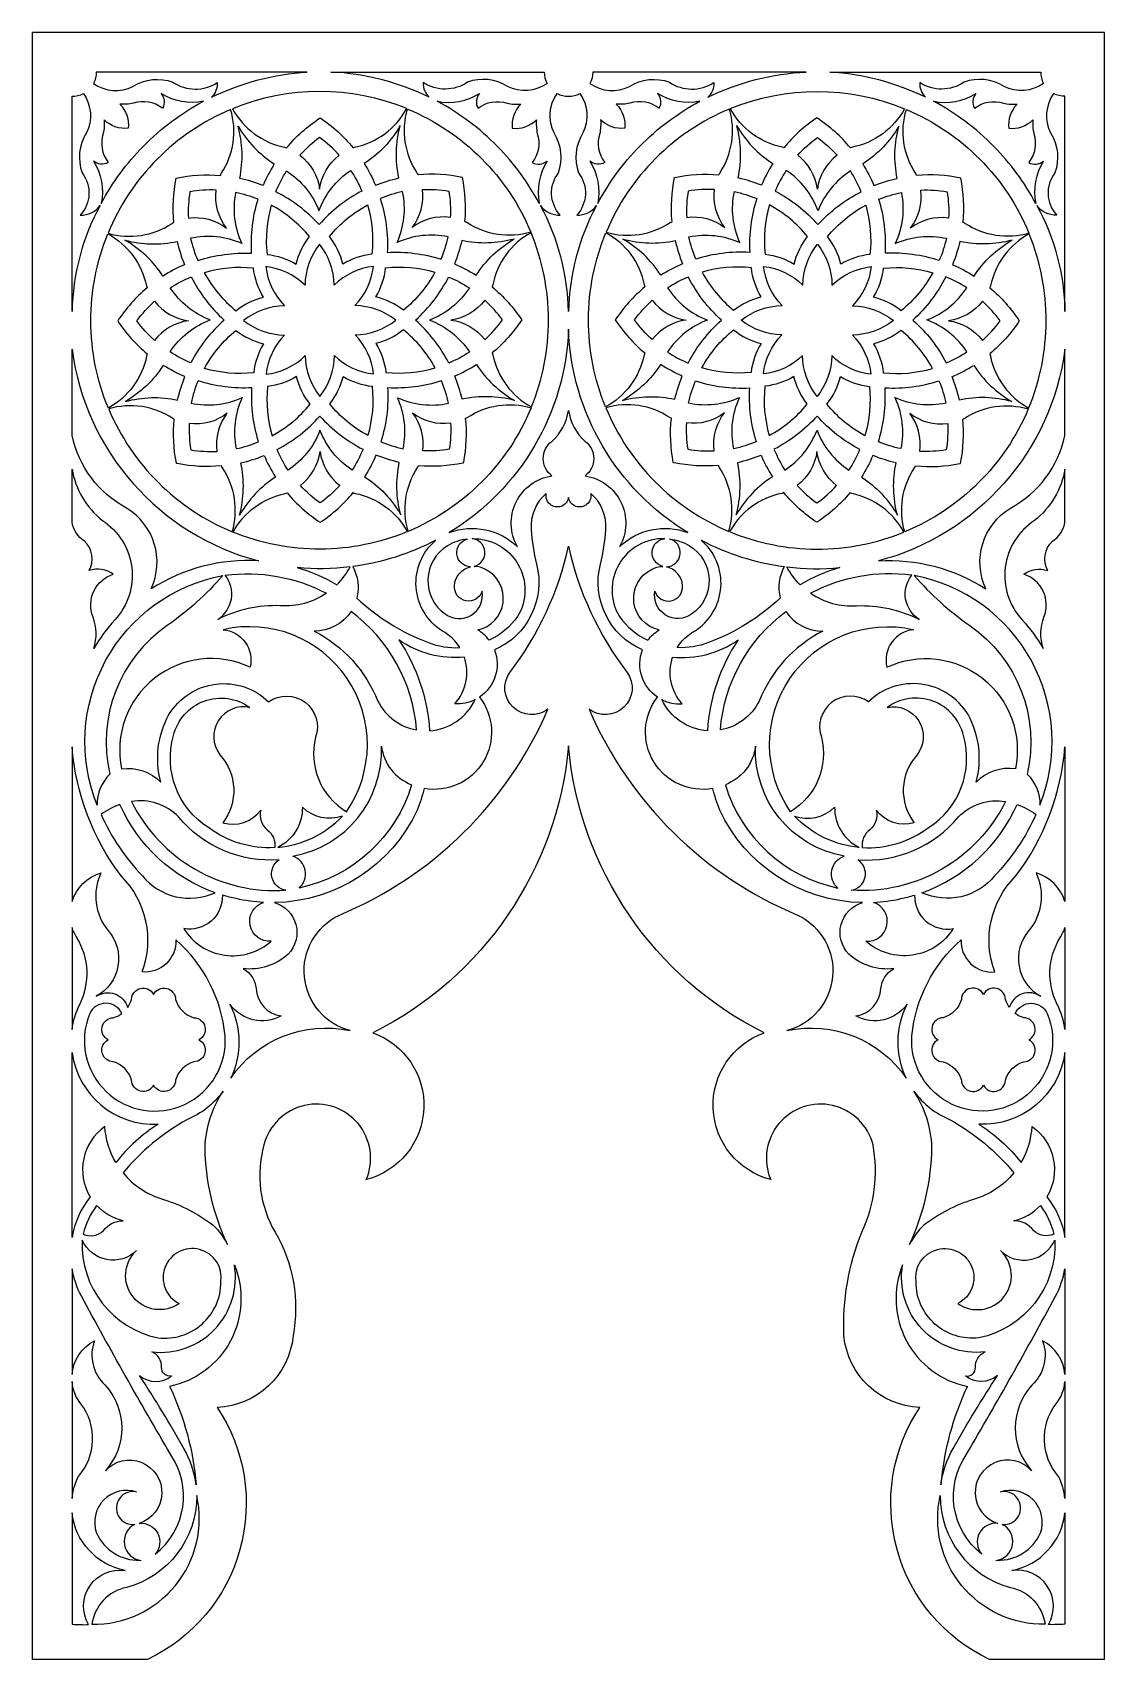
# Model space of a CAD drawing. Extents: x 66 to 364, y 11 to 464.
import ezdxf

# ---------------------------------------------------------------- set-up
doc = ezdxf.new("R2010")
doc.units = 0
doc.header["$MEASUREMENT"] = 0
doc.layers.get('0').update_dxf_attribs({"linetype": 'CONTINUOUS'})

msp = doc.modelspace()

# ---------------------------------------------------------------- linework, layer by layer
for p, q in [((65.75, 11), (65.75, 464.01)), ((364.25, 464.01), (65.75, 464.01)), ((364.25, 11), (364.25, 464.01))]:
    msp.add_line(p, q)
at = {"color": 0}
for points in [[(82.71, 449.83, 0.275714), (93.71, 448.99, -0.232635), (104.85, 450.19, 0.301914), (117.21, 450.05, -0.215003), (115.56, 446, -0.097067), (142.24, 453.01), (83.51, 453.01, -0.122854)], [(209.04, 449.83, -0.275714), (198.04, 448.99, 0.232635), (186.9, 450.19, -0.301914), (174.54, 450.05, 0.215003), (176.19, 446, 0.100983), (148.84, 453.01), (208.24, 453.01, 0.122854)], [(220.96, 449.83, 0.275714), (231.96, 448.99, -0.232635), (243.1, 450.19, 0.301914), (255.46, 450.05, -0.215003), (253.81, 446, -0.100983), (281.16, 453.01), (221.76, 453.01, -0.122854)], [(347.29, 449.83, -0.275714), (336.29, 448.99, 0.232635), (325.15, 450.19, -0.301914), (312.79, 450.05, 0.215003), (314.44, 446, 0.097067), (287.76, 453.01), (346.49, 453.01, 0.122854)], [(76.75, 386.34), (76.75, 446.25, 0.122854), (79.92, 447.04, -0.275714), (80.77, 436.04, 0.232635), (79.56, 424.91, -0.367543), (79.05, 413.18, 0.254717), (84.56, 415.81, 0.1206), (76.75, 386.34, 0.1206)], [(96.56, 432.32, -0.076154), (113.32, 444.86, -0.189003), (101.55, 447.04, -0.311985), (101.94, 442.92, 0.249109), (93.83, 444.33, -0.073462), (90.06, 444.07, -0.224053), (92.42, 437.34, -0.224053), (85.69, 439.7, -0.073462), (85.43, 435.93, 0.249109), (86.84, 427.81, -0.311985), (82.72, 428.21, -0.189003), (84.9, 416.44, -0.071621)], [(195.19, 432.32, 0.076154), (178.43, 444.86, 0.189003), (190.2, 447.04, 0.311985), (189.81, 442.92, -0.249109), (197.92, 444.33, 0.073462), (201.69, 444.07, 0.224053), (199.33, 437.34, 0.224053), (206.06, 439.7, 0.073462), (206.32, 435.93, -0.249109), (204.91, 427.81, 0.311985), (209.03, 428.21, 0.189003), (206.85, 416.44, 0.071621)], [(215, 386.34), (215, 386.34, 0.1206), (207.19, 415.81, 0.254717), (212.7, 413.18, -0.367543), (212.19, 424.91, 0.232635), (210.98, 436.04, -0.275714), (211.83, 447.04, 0.122854), (215, 446.25, 0.122854), (218.17, 447.04, -0.275714), (219.02, 436.04, 0.232635), (217.81, 424.91, -0.367543), (217.3, 413.18, 0.254717), (222.81, 415.81, 0.1206), (215, 386.34)], [(234.81, 432.32, -0.076154), (251.57, 444.86, -0.189003), (239.8, 447.04, -0.311985), (240.19, 442.92, 0.249109), (232.08, 444.33, -0.073462), (228.31, 444.07, -0.224053), (230.67, 437.34, -0.224053), (223.94, 439.7, -0.073462), (223.68, 435.93, 0.249109), (225.09, 427.81, -0.311985), (220.97, 428.21, -0.189003), (223.15, 416.44, -0.071621)], [(333.44, 432.32, 0.076154), (316.68, 444.86, 0.189003), (328.45, 447.04, 0.311985), (328.06, 442.92, -0.249109), (336.17, 444.33, 0.073462), (339.94, 444.07, 0.224053), (337.58, 437.34, 0.224053), (344.31, 439.7, 0.073462), (344.57, 435.93, -0.249109), (343.16, 427.81, 0.311985), (347.28, 428.21, 0.189003), (345.1, 416.44, 0.071621)], [(353.25, 386.34), (353.25, 446.25, -0.122854), (350.08, 447.04, 0.275714), (349.23, 436.04, -0.232635), (350.44, 424.91, 0.367543), (350.95, 413.18, -0.254717), (345.44, 415.81, -0.1206), (353.25, 386.34, -0.1206)], [(215, 381.43), (215, 381.43, -0.252496), (181.79, 324.77, -0.290018), (200.77, 320.83, -0.527718), (210.4, 340.55, -0.504329), (210.39, 350.17, 0.175989), (215, 358.74, 0.175989), (219.61, 350.17, -0.504329), (219.6, 340.55, -0.527718), (229.23, 320.83, -0.290018), (248.21, 324.77, -0.252496), (215, 381.43)], [(76.75, 351.79), (76.75, 375.81, 0.304298), (128.71, 316.88, 0.159558), (98.8, 309.1, 0.38223), (91.91, 331.57, -0.21812), (76.75, 351.79)], [(353.25, 351.79), (353.25, 375.81, -0.304298), (301.29, 316.88, -0.159558), (331.2, 309.1, -0.38223), (338.09, 331.57, 0.21812), (353.25, 351.79)], [(76.74, 342.46, 0.184812), (85.23, 328.14, -0.464557), (88.66, 300.48, 0.049798), (82.84, 292.52, 0.16672), (82.59, 301.25, -0.431702), (88.23, 313.2, 0.248599), (81.51, 314.18, 0.346113), (80.22, 322.36, -0.215241), (76.74, 327.75)], [(353.26, 342.46, -0.184812), (344.77, 328.14, 0.464557), (341.34, 300.48, -0.049798), (347.16, 292.52, -0.16672), (347.41, 301.25, 0.431702), (341.77, 313.2, -0.248599), (348.49, 314.18, -0.346113), (349.78, 322.36, 0.215241), (353.26, 327.75)], [(215, 320.95, 0.109273), (231.32, 285.85, -0.865271), (220.72, 275.63, 0.195535), (278.95, 218.19, -0.695821), (275.82, 186.11, -0.304774), (309.06, 172.83, -0.2322), (309.28, 193.46, -0.378862), (295.02, 190.17, 0.357963), (302, 197.84, -0.24962), (305.64, 203.36, -0.218658), (293.09, 207.39, -0.566793), (296.84, 221.73, -0.287055), (257.1, 247.52, -0.030551), (255.17, 253.52, -0.687519), (239.78, 278.96, -0.34931), (235.6, 292.09, -0.367213), (223.89, 315.98, 0.047649), (225.38, 325.61, 0.243782), (221.19, 335.64, -1.009678), (215, 334.5, -1.009678), (208.81, 335.64, 0.243782), (204.62, 325.61, 0.047649), (206.11, 315.98, -0.367213), (194.4, 292.09, -0.34931), (190.22, 278.96, -0.687519), (174.83, 253.52, -0.030551), (172.9, 247.52, -0.287055), (133.16, 221.73, -0.566793), (136.91, 207.39, -0.218658), (124.36, 203.36, -0.24962), (128, 197.84, 0.357963), (134.98, 190.17, -0.378862), (120.72, 193.46, -0.2322), (120.94, 172.83, -0.304774), (154.18, 186.11, -0.695821), (151.05, 218.19, 0.195535), (209.28, 275.63, -0.865271), (198.68, 285.85, 0.109273)], [(154.91, 315.31, -0.189855), (156.06, 306.51, 0.097593), (175.97, 294.17, 0.106182), (184.75, 292.73, 0.130211), (179.89, 297.35, -0.506573), (178.08, 322.67, -0.088552)], [(181.3, 321.1, 0.542221), (180.66, 302.12, 0.679911), (190.95, 308.49, -0.900934), (183.26, 309.98, -0.34097), (187.75, 315.25, -0.881695), (186.86, 322.98, 0.103607)], [(188.75, 315.37, 0.843094), (188.15, 323.08, -0.593302), (200.83, 301.38, -0.123466), (192.91, 294.79, 0.097942), (189.72, 297.66, 0.707838), (191.9, 314.53, 0.103086)], [(241.25, 315.37, -0.843094), (241.85, 323.08, 0.593302), (229.17, 301.38, 0.123466), (237.09, 294.79, -0.097942), (240.28, 297.66, -0.707838), (238.1, 314.53, -0.103086)], [(248.7, 321.1, -0.542221), (249.34, 302.12, -0.679911), (239.05, 308.49, 0.900934), (246.74, 309.98, 0.34097), (242.25, 315.25, 0.881695), (243.14, 322.98, -0.103607)], [(275.09, 315.31, 0.189855), (273.94, 306.51, -0.097593), (254.03, 294.17, -0.106182), (245.25, 292.73, -0.130211), (250.11, 297.35, 0.506573), (251.92, 322.67, 0.088552)], [(103.28, 298.89, 0.308553), (87.3, 257.54, 0.208632), (83.75, 248.89, -0.473481), (118.72, 312.78, -0.059194)], [(134.8, 304.4, 0.126457), (117.34, 300.6, 0.445062), (119.42, 312.88, -0.15563), (147.61, 307.86, -0.168613)], [(139.43, 315.01, -0.060985), (150.53, 310.27, 0.076163), (154.16, 315.21, -0.053384)], [(290.57, 315.01, 0.060985), (279.47, 310.27, -0.076163), (275.84, 315.21, 0.053384)], [(295.2, 304.4, -0.126457), (312.66, 300.6, -0.445062), (310.58, 312.88, 0.15563), (282.39, 307.86, 0.168613)], [(326.72, 298.89, -0.308553), (342.7, 257.54, -0.208632), (346.25, 248.89, 0.473481), (311.28, 312.78, 0.059194)], [(144.17, 297.35, -0.182427), (161.9, 277.82, 0.235417), (172.7, 269.81, 0.216675), (154.44, 302.82, -0.25624)], [(285.83, 297.35, 0.182427), (268.1, 277.82, -0.235417), (257.3, 269.81, -0.216675), (275.56, 302.82, 0.25624)], [(103.73, 274.1, -0.482364), (131.48, 277.64, -0.733118), (144.58, 267.79, 0.329339), (153.14, 247.05, 0.685253), (118.83, 297.74, -0.460081), (126.33, 287.28, 0.618829), (90.56, 258.97, -0.242028), (101.45, 255.29, -0.192375), (103.73, 274.1)], [(186, 290.08, -0.176719), (167.79, 294.87, -0.131357), (176.32, 269.6, 0.273379), (188.98, 278.25, -0.131924), (183.36, 277.11, 0.270878)], [(244, 290.08, 0.176719), (262.21, 294.87, 0.131357), (253.68, 269.6, -0.273379), (241.02, 278.25, 0.131924), (246.64, 277.11, -0.270878)], [(326.27, 274.1, 0.482364), (298.52, 277.64, 0.733118), (285.42, 267.79, -0.329339), (276.86, 247.05, -0.685253), (311.17, 297.74, 0.460081), (303.67, 287.28, -0.618829), (339.44, 258.97, 0.242028), (328.55, 255.29, 0.192375), (326.27, 274.1)], [(133.2, 237.06, -0.17655), (114.73, 242.62, -0.331353), (104.99, 268.23, -0.5351), (126.26, 276.08, 0.698849), (117.92, 262.93, -0.364058), (118.71, 243.95, 0.308389), (129.3, 247.47, 0.300459), (131.09, 242.02, -0.27641)], [(296.8, 237.06, 0.17655), (315.27, 242.62, 0.331353), (325.01, 268.23, 0.5351), (303.74, 276.08, -0.698849), (312.08, 262.93, 0.364058), (311.29, 243.95, -0.308389), (300.7, 247.47, -0.300459), (298.91, 242.02, 0.27641)], [(92.25, 192.54, 0.084459), (93.32, 194.78, -0.773776), (99.45, 196.19, -0.773776), (105.59, 194.78, 0.259889), (110.69, 189.68, -0.773776), (112.1, 183.54, -0.773776), (110.69, 177.41, 0.259889), (105.59, 172.31, -0.773776), (99.45, 170.9, -0.773776), (93.32, 172.31, 0.259889), (88.21, 177.41, -0.773776), (86.81, 183.54, -0.773776), (88.21, 189.68, 0.090718), (90.61, 190.86, 0.640615), (81.67, 190.84, 1.262572), (119.38, 184.68, 0.19079), (105.65, 211.39, -0.456639), (96.3, 202.43, 0.293543), (90.5, 229.07, -0.143218), (76.75, 265.09), (76.75, 222.09, -0.248818), (84.79, 230.01, 0.290661), (86.78, 213.95, -0.481263), (83.47, 195.65, -0.503924)], [(171.32, 254.58, -0.275196), (139.97, 225.79, 0.57812), (138.26, 234.68, 0.375198), (162.92, 265.32, 0.282543)], [(258.68, 254.58, 0.275196), (290.03, 225.79, -0.57812), (291.74, 234.68, -0.375198), (267.08, 265.32, -0.282543)], [(337.75, 192.54, -0.084459), (336.68, 194.78, 0.773776), (330.55, 196.19, 0.773776), (324.41, 194.78, -0.259889), (319.31, 189.68, 0.773776), (317.9, 183.54, 0.773776), (319.31, 177.41, -0.259889), (324.41, 172.31, 0.773776), (330.55, 170.9, 0.773776), (336.68, 172.31, -0.259889), (341.79, 177.41, 0.773776), (343.19, 183.54, 0.773776), (341.79, 189.68, -0.090718), (339.39, 190.86, -0.640615), (348.33, 190.84, -1.262572), (310.62, 184.68, -0.19079), (324.35, 211.39, 0.456639), (333.7, 202.43, -0.293543), (339.5, 229.07, 0.143218), (353.25, 265.09), (353.25, 222.09, 0.248818), (345.21, 230.01, -0.290661), (343.22, 213.95, 0.481263), (346.53, 195.65, 0.503924)], [(134.42, 233.69, -0.243838), (106.4, 245.65, 0.239145), (93.32, 249.92, 0.304261), (136.32, 225.19, -0.69178)], [(295.58, 233.69, 0.243838), (323.6, 245.65, -0.239145), (336.68, 249.92, -0.304261), (293.68, 225.19, 0.69178)], [(84.83, 246.32, 0.08695), (96.34, 229.17, 0.3397), (116.61, 224.5, -0.205541), (90.03, 249.1, 0.056078)], [(140.89, 248.34, -0.291956), (134.03, 237.12, 0.183498), (152.04, 245.82, -0.288003)], [(289.11, 248.34, 0.291956), (295.97, 237.12, -0.183498), (277.96, 245.82, 0.288003)], [(345.17, 246.32, -0.08695), (333.66, 229.17, -0.3397), (313.39, 224.5, 0.205541), (339.97, 249.1, -0.056078)], [(118.62, 223.84, -0.476855), (107.84, 214.49, 0.462409), (132.23, 211.01, -0.89712), (130.08, 221.78, -0.043054), (122.48, 222.84, -0.021701)], [(311.38, 223.84, 0.476855), (322.16, 214.49, -0.462409), (297.77, 211.01, 0.89712), (299.92, 221.78, 0.043054), (307.52, 222.84, 0.021701)], [(76.75, 214.85), (76.75, 186.41, -0.078838), (78.88, 193.37, 0.261649), (78.08, 212, -0.065713)], [(353.25, 214.85), (353.25, 186.41, 0.078838), (351.12, 193.37, -0.261649), (351.92, 212, 0.065713)], [(85.89, 159.39, 0.391887), (81.77, 139.83, 0.123465), (76.75, 128.49), (76.75, 179.97, 0.386729), (100.77, 160.01, 0.090097), (88.96, 149.35, -0.1179), (85.89, 159.39)], [(344.11, 159.39, -0.391887), (348.23, 139.83, -0.123465), (353.25, 128.49), (353.25, 179.97, -0.386729), (329.23, 160.01, -0.090097), (341.04, 149.35, 0.1179), (344.11, 159.39)], [(120.06, 126.5, -0.106852), (113.8, 153.65, -0.1351), (118.83, 169.27, -0.139922), (108.75, 161.29, 0.09471), (90.97, 146.47, 0.152933), (102.26, 139.08, -0.08568), (116.05, 131.94, -0.083151)], [(309.94, 126.5, 0.106852), (316.2, 153.65, 0.1351), (311.17, 169.27, 0.139922), (321.25, 161.29, -0.09471), (339.03, 146.47, -0.152933), (327.74, 139.08, 0.08568), (313.95, 131.94, 0.083151)], [(83.6, 137.4, 0.102028), (79.89, 129.46, 0.318634), (85.48, 130.41, -0.241583), (90.99, 133.15, -0.149799)], [(346.4, 137.4, -0.102028), (350.11, 129.46, -0.318634), (344.52, 130.41, 0.241583), (339.01, 133.15, 0.149799)], [(100.71, 100.55, 0.44787), (118.23, 116.11, 1.959699), (106.58, 110.1, -0.934999), (94.73, 124.85, -0.518399), (79.55, 127.71, 0.367267)], [(329.29, 100.55, -0.44787), (311.77, 116.11, -1.959699), (323.42, 110.1, 0.934999), (335.27, 124.85, 0.518399), (350.45, 127.71, -0.367267)], [(76.75, 90.32, -0.258269), (83, 99.72, 0.30174), (85.88, 87.45, -0.386021), (86.06, 63.56, -1.308973), (95.41, 48.89, -0.688151), (99.87, 40.28, 0.397307), (104.17, 68.16, -0.009558), (79.39, 112.13, -0.080023), (76.75, 119.8)], [(98.99, 96.64, 0.501124), (121.95, 120.89, -0.468303), (103.93, 87.01, -0.09159), (111.3, 59.58, 0.103264), (107.89, 69.78, 0.015527), (95.56, 90.05, 0.356677), (104.49, 89.95, -0.485168), (101.69, 92.33, 0.311461), (98.99, 96.64)], [(331.01, 96.64, -0.501124), (308.05, 120.89, 0.468303), (326.07, 87.01, 0.09159), (318.7, 59.58, -0.103264), (322.11, 69.78, -0.015527), (334.44, 90.05, -0.356677), (325.51, 89.95, 0.485168), (328.31, 92.33, -0.311461), (331.01, 96.64)], [(353.25, 90.32, 0.258269), (347, 99.72, -0.30174), (344.12, 87.45, 0.386021), (343.94, 63.56, 1.308973), (334.59, 48.89, 0.688151), (330.13, 40.28, -0.397307), (325.83, 68.16, 0.009558), (350.61, 112.13, 0.080023), (353.25, 119.8)], [(79.2, 82.18, -0.147126), (76.75, 88.43), (76.75, 55.84, -0.087385), (78.53, 61.98, 0.358491), (79.2, 82.18)], [(350.8, 82.18, 0.147126), (353.25, 88.43), (353.25, 55.84, 0.087385), (351.47, 61.98, -0.358491), (350.8, 82.18)], [(111.48, 56.65, -0.341796), (91.9, 31.05, 0.317982), (82.27, 20.8, 0.485232), (111.48, 56.65)], [(318.52, 56.65, 0.341796), (338.1, 31.05, -0.317982), (347.73, 20.8, -0.485232), (318.52, 56.65)], [(76.75, 51.86), (76.75, 20.81, 0.022989), (81.36, 20.7, -0.632315), (91.51, 35.76, -0.327973)], [(353.25, 51.86), (353.25, 20.81, -0.022989), (348.64, 20.7, 0.632315), (338.49, 35.76, 0.327973)]]:
    msp.add_lwpolyline(points, format="xyb", close=True, dxfattribs=at)
for points in [[(145.89, 440.23, -0.073758), (155.02, 431.95, -0.007865), (155.44, 432.09, 0.220733), (169.95, 442.81, 0.1979), (121.42, 442.78, 0.220733), (135.94, 432.08, -0.010244), (136.49, 431.89, -0.073846), (145.69, 440.12, -0.041235)], [(284.11, 440.23, 0.073758), (274.98, 431.95, 0.007865), (274.56, 432.09, -0.220733), (260.05, 442.81, -0.1979), (308.58, 442.78, -0.220733), (294.06, 432.08, 0.010244), (293.51, 431.89, 0.073846), (284.31, 440.12, 0.041235)], [(100.43, 428.72, 0.097999), (86.77, 408.1, 0.220733), (104.59, 410.87, -0.010244), (105.11, 411.13, -0.073846), (105.74, 423.46, -0.073846), (118.06, 424.21, -0.010244), (118.32, 424.73, 0.220733), (120.92, 442.58, 0.097999)], [(190.74, 428.96, -0.097999), (204.51, 408.42, -0.220733), (186.68, 411.1, 0.010244), (186.16, 411.35, 0.073846), (185.46, 423.67, 0.073846), (173.14, 424.36, 0.010244), (172.88, 424.88, -0.220733), (170.18, 442.71, -0.097999)], [(239.26, 428.96, 0.097999), (225.49, 408.42, 0.220733), (243.32, 411.1, -0.010244), (243.84, 411.35, -0.073846), (244.54, 423.67, -0.073846), (256.86, 424.36, -0.010244), (257.12, 424.88, 0.220733), (259.82, 442.71, 0.097999)], [(329.57, 428.72, -0.097999), (343.23, 408.1, -0.220733), (325.41, 410.87, 0.010244), (324.89, 411.13, 0.073846), (324.26, 423.46, 0.073846), (311.94, 424.21, 0.010244), (311.68, 424.73, -0.220733), (309.08, 442.58, -0.097999)], [(122.99, 437.97, 0.119982), (133.08, 427.44, 0.040594), (129.95, 421.4, 0.040594), (123.44, 423.39, 0.119982)], [(168.13, 438.09, -0.119982), (158.1, 427.51, -0.040594), (161.26, 421.48, -0.040594), (167.77, 423.51, -0.119982)], [(261.87, 438.09, 0.119982), (271.9, 427.51, 0.040594), (268.74, 421.48, 0.040594), (262.23, 423.51, 0.119982)], [(307.01, 437.97, -0.119982), (296.92, 427.44, -0.040594), (300.05, 421.4, -0.040594), (306.56, 423.39, -0.119982)], [(145.69, 434.76, 0.051979), (140.2, 429.86, -0.20053), (145.7, 420.38, -0.20053), (151.18, 429.87, 0.051979)], [(284.31, 434.76, -0.051979), (289.8, 429.86, 0.20053), (284.3, 420.38, 0.20053), (278.82, 429.87, -0.051979)], [(145.56, 410.52, 0.090791), (133.51, 419.67, -0.046086), (136.49, 425.47, -0.159002), (145.52, 414.39, -0.159002), (154.35, 425.63, -0.046086), (157.44, 419.88, 0.090791), (145.56, 410.52)], [(284.44, 410.52, -0.090791), (296.49, 419.67, 0.046086), (293.51, 425.47, 0.159002), (284.48, 414.39, 0.159002), (275.65, 425.63, 0.046086), (272.56, 419.88, -0.090791), (284.44, 410.52)], [(109.55, 419.68, 0.051979), (109.17, 412.34, -0.20053), (119.77, 409.57, -0.20053), (116.89, 420.14, 0.051979)], [(126.77, 402.54, -0.090791), (128.55, 417.57, 0.046086), (122.3, 419.45, 0.159002), (124, 405.25, 0.159002), (109.78, 406.71, 0.046086), (111.77, 400.5, -0.090791), (126.77, 402.54)], [(164.54, 402.78, -0.090791), (179.55, 400.9, 0.046086), (181.47, 407.13, 0.159002), (167.27, 405.52, 0.159002), (168.82, 419.73, 0.046086), (162.59, 417.78, -0.090791), (164.54, 402.78)], [(181.67, 419.88, -0.051979), (182.09, 412.54, 0.20053), (171.5, 409.71, 0.20053), (174.32, 420.3, -0.051979)], [(248.33, 419.88, 0.051979), (247.91, 412.54, -0.20053), (258.5, 409.71, -0.20053), (255.68, 420.3, 0.051979)], [(265.46, 402.78, 0.090791), (250.45, 400.9, -0.046086), (248.53, 407.13, -0.159002), (262.73, 405.52, -0.159002), (261.18, 419.73, -0.046086), (267.41, 417.78, 0.090791), (265.46, 402.78)], [(303.23, 402.54, 0.090791), (301.45, 417.57, -0.046086), (307.7, 419.45, -0.159002), (306, 405.25, -0.159002), (320.22, 406.71, -0.046086), (318.23, 400.5, 0.090791), (303.23, 402.54)], [(320.45, 419.68, -0.051979), (320.83, 412.34, 0.20053), (310.23, 409.57, 0.20053), (313.11, 420.14, -0.051979)], [(139.14, 399.5, -0.106706), (142.86, 407.18, 0.097916), (132.24, 415.93, 0.097916), (131.06, 402.22, -0.106706)], [(152.19, 399.53, 0.106706), (148.43, 407.19, -0.097916), (159, 416, -0.097916), (160.26, 402.3, 0.106706)], [(277.81, 399.53, -0.106706), (281.57, 407.19, 0.097916), (271, 416, 0.097916), (269.74, 402.3, -0.106706)], [(290.86, 399.5, 0.106706), (287.14, 407.18, -0.097916), (297.76, 415.93, -0.097916), (298.94, 402.22, 0.106706)], [(81.99, 383.68, -0.097999), (86.71, 407.96, -0.220733), (97.47, 393.48, 0.010244), (97.66, 392.93, 0.073846), (89.46, 383.7, 0.073846), (97.71, 374.52, 0.010244), (97.52, 373.97, -0.220733), (86.86, 359.43, -0.097999)], [(209.43, 384.02, 0.097999), (204.57, 408.28, 0.220733), (193.9, 393.74, -0.010244), (193.71, 393.19, -0.073846), (201.96, 384.01, -0.073846), (193.75, 374.78, -0.010244), (193.94, 374.23, 0.220733), (204.68, 359.75, 0.097999)], [(220.57, 384.02, -0.097999), (225.43, 408.28, -0.220733), (236.1, 393.74, 0.010244), (236.29, 393.19, 0.073846), (228.04, 384.01, 0.073846), (236.25, 374.78, 0.010244), (236.06, 374.23, -0.220733), (225.32, 359.75, -0.097999)], [(348.01, 383.68, 0.097999), (343.29, 407.96, 0.220733), (332.53, 393.48, -0.010244), (332.34, 392.93, -0.073846), (340.54, 383.7, -0.073846), (332.29, 374.52, -0.010244), (332.48, 373.97, 0.220733), (343.14, 359.43, 0.097999)], [(91.45, 406.2, 0.119982), (106.03, 405.86, 0.040594), (108.07, 399.37, 0.040594), (102.05, 396.19, 0.119982)], [(145.68, 405.06, 0.165749), (141.63, 393.69, 0.165749), (130.71, 398.82, 0.165749), (135.89, 387.92, 0.165749), (124.54, 383.82, 0.165749), (135.91, 379.78, 0.165749), (130.78, 368.86, 0.165749), (141.68, 374.04, 0.165749), (145.77, 362.69, 0.165749), (149.82, 374.06, 0.165749), (160.74, 368.93, 0.165749), (155.56, 379.83, 0.165749), (166.91, 383.92, 0.165749), (155.54, 387.97, 0.165749), (160.67, 398.89, 0.165749), (149.77, 393.71, 0.165749)], [(199.84, 406.5, -0.119982), (185.26, 406.08, -0.040594), (183.26, 399.57, -0.040594), (189.3, 396.42, -0.119982)], [(230.16, 406.5, 0.119982), (244.74, 406.08, 0.040594), (246.74, 399.57, 0.040594), (240.7, 396.42, 0.119982)], [(284.32, 405.06, -0.165749), (288.37, 393.69, -0.165749), (299.29, 398.82, -0.165749), (294.11, 387.92, -0.165749), (305.46, 383.82, -0.165749), (294.09, 379.78, -0.165749), (299.22, 368.86, -0.165749), (288.32, 374.04, -0.165749), (284.23, 362.69, -0.165749), (280.18, 374.06, -0.165749), (269.26, 368.93, -0.165749), (274.44, 379.83, -0.165749), (263.09, 383.92, -0.165749), (274.46, 387.97, -0.165749), (269.33, 398.89, -0.165749), (280.23, 393.71, -0.165749)], [(338.55, 406.2, -0.119982), (323.97, 405.86, -0.040594), (321.93, 399.37, -0.040594), (327.95, 396.19, -0.119982)], [(161.34, 390.41, 0.106706), (164.08, 398.49, -0.097916), (177.79, 397.28, -0.097916), (169.02, 386.68, 0.106706)], [(268.66, 390.41, -0.106706), (265.92, 398.49, 0.097916), (252.21, 397.28, 0.097916), (260.98, 386.68, -0.106706)], [(119.12, 383.95, 0.090791), (109.81, 372.03, -0.046086), (104.05, 375.09, -0.159002), (115.25, 383.97, -0.159002), (104.12, 392.95, -0.046086), (109.91, 395.96, 0.090791), (119.12, 383.95)], [(130.04, 390.33, -0.106706), (127.26, 398.4, 0.097916), (113.56, 397.11, 0.097916), (122.38, 386.56, -0.106706)], [(172.39, 383.94, 0.090791), (181.63, 395.93, -0.046086), (187.41, 392.9, -0.159002), (176.27, 383.95, -0.159002), (187.45, 375.04, -0.046086), (181.68, 371.99, 0.090791), (172.39, 383.94)], [(257.61, 383.94, -0.090791), (248.37, 395.93, 0.046086), (242.59, 392.9, 0.159002), (253.73, 383.95, 0.159002), (242.55, 375.04, 0.046086), (248.32, 371.99, -0.090791), (257.61, 383.94)], [(299.96, 390.33, 0.106706), (302.74, 398.4, -0.097916), (316.44, 397.11, -0.097916), (307.62, 386.56, 0.106706)], [(310.88, 383.95, -0.090791), (320.19, 372.03, 0.046086), (325.95, 375.09, 0.159002), (314.75, 383.97, 0.159002), (325.88, 392.95, 0.046086), (320.09, 395.96, -0.090791), (310.88, 383.95)], [(94.82, 383.72, -0.051979), (99.7, 389.22, 0.20053), (109.2, 383.76, 0.20053), (99.73, 378.24, -0.051979)], [(196.59, 383.99, 0.051979), (191.69, 389.47, -0.20053), (182.21, 383.96, -0.20053), (191.71, 378.49, 0.051979)], [(233.41, 383.99, -0.051979), (238.31, 389.47, 0.20053), (247.79, 383.96, 0.20053), (238.29, 378.49, -0.051979)], [(335.18, 383.72, 0.051979), (330.3, 389.22, -0.20053), (320.8, 383.76, -0.20053), (330.27, 378.24, 0.051979)], [(130.07, 377.35, 0.106706), (127.33, 369.27, -0.097916), (113.63, 370.48, -0.097916), (122.4, 381.08, 0.106706)], [(161.38, 377.43, -0.106706), (164.16, 369.37, 0.097916), (177.86, 370.65, 0.097916), (169.03, 381.21, -0.106706)], [(268.62, 377.43, 0.106706), (265.84, 369.37, -0.097916), (252.14, 370.65, -0.097916), (260.97, 381.21, 0.106706)], [(299.93, 377.35, -0.106706), (302.67, 369.27, 0.097916), (316.37, 370.48, 0.097916), (307.6, 381.08, -0.106706)], [(199.96, 361.56, 0.119982), (185.38, 361.9, 0.040594), (183.34, 368.39, 0.040594), (189.37, 371.57, 0.119982)], [(230.04, 361.56, -0.119982), (244.62, 361.9, -0.040594), (246.66, 368.39, -0.040594), (240.63, 371.57, -0.119982)], [(91.57, 361.26, -0.119982), (106.15, 361.68, -0.040594), (108.16, 368.19, -0.040594), (102.12, 371.34, -0.119982)], [(126.85, 365.07, -0.090791), (111.85, 367.04, 0.046086), (109.89, 360.82, 0.159002), (124.1, 362.34, 0.159002), (122.47, 348.14, 0.046086), (128.71, 350.05, -0.090791), (126.85, 365.07)], [(139.26, 368.22, -0.106706), (131.2, 365.43, 0.097916), (132.49, 351.73, 0.097916), (143.04, 360.56, -0.106706)], [(152.24, 368.25, 0.106706), (160.32, 365.51, -0.097916), (159.1, 351.8, -0.097916), (148.5, 360.58, 0.106706)], [(164.63, 365.06, -0.090791), (162.75, 350.05, 0.046086), (168.98, 348.12, 0.159002), (167.37, 362.33, 0.159002), (181.58, 360.78, 0.046086), (179.63, 367.01, -0.090791), (164.63, 365.06)], [(265.37, 365.06, 0.090791), (267.25, 350.05, -0.046086), (261.02, 348.12, -0.159002), (262.63, 362.33, -0.159002), (248.42, 360.78, -0.046086), (250.37, 367.01, 0.090791), (265.37, 365.06)], [(277.76, 368.25, -0.106706), (269.68, 365.51, 0.097916), (270.9, 351.8, 0.097916), (281.5, 360.58, -0.106706)], [(290.74, 368.22, 0.106706), (298.8, 365.43, -0.097916), (297.51, 351.73, -0.097916), (286.96, 360.56, 0.106706)], [(303.15, 365.07, 0.090791), (318.15, 367.04, -0.046086), (320.11, 360.82, -0.159002), (305.9, 362.34, -0.159002), (307.53, 348.14, -0.046086), (301.29, 350.05, 0.090791), (303.15, 365.07)], [(338.43, 361.26, 0.119982), (323.85, 361.68, 0.040594), (321.84, 368.19, 0.040594), (327.88, 371.34, 0.119982)], [(105.82, 344.06, -0.073758), (105.2, 356.37, -0.007865), (104.8, 356.56, 0.220733), (86.96, 359.2, 0.1979), (121.38, 324.99, 0.220733), (118.63, 342.81, -0.010244), (118.38, 343.34, -0.073846), (106.05, 343.99, -0.041235)], [(109.83, 347.79, 0.051979), (117.18, 347.39, -0.20053), (119.97, 357.99, -0.20053), (109.39, 355.14, 0.051979)], [(185.81, 344.27, 0.073758), (186.36, 356.59, 0.007865), (186.76, 356.79, -0.220733), (204.59, 359.52, -0.1979), (170.36, 325.12, -0.220733), (173, 342.96, 0.010244), (173.26, 343.49, 0.073846), (185.58, 344.21, 0.041235)], [(181.78, 347.99, -0.051979), (174.44, 347.55, 0.20053), (171.59, 358.13, 0.20053), (182.18, 355.33, -0.051979)], [(244.19, 344.27, -0.073758), (243.64, 356.59, -0.007865), (243.24, 356.79, 0.220733), (225.41, 359.52, 0.1979), (259.64, 325.12, 0.220733), (257, 342.96, -0.010244), (256.74, 343.49, -0.073846), (244.42, 344.21, -0.041235)], [(248.22, 347.99, 0.051979), (255.56, 347.55, -0.20053), (258.41, 358.13, -0.20053), (247.82, 355.33, 0.051979)], [(324.18, 344.06, 0.073758), (324.8, 356.37, 0.007865), (325.2, 356.56, -0.220733), (343.04, 359.2, -0.1979), (308.62, 324.99, -0.220733), (311.37, 342.81, 0.010244), (311.62, 343.34, 0.073846), (323.95, 343.99, 0.041235)], [(320.17, 347.79, -0.051979), (312.82, 347.39, 0.20053), (310.03, 357.99, 0.20053), (320.61, 355.14, -0.051979)], [(145.79, 357.2, 0.090791), (157.78, 347.97, -0.046086), (154.75, 342.19, -0.159002), (145.8, 353.33, -0.159002), (136.89, 342.15, -0.046086), (133.84, 347.92, 0.090791), (145.79, 357.2)], [(284.21, 357.2, -0.090791), (272.22, 347.97, 0.046086), (275.25, 342.19, 0.159002), (284.2, 353.33, 0.159002), (293.11, 342.15, 0.046086), (296.16, 347.92, -0.090791), (284.21, 357.2)], [(123.41, 329.62, 0.119982), (123.74, 344.2, 0.040594), (130.24, 346.24, 0.040594), (133.42, 340.22, 0.119982)], [(145.84, 333.01, -0.051979), (140.34, 337.89, 0.20053), (145.81, 347.39, 0.20053), (151.32, 337.91, -0.051979)], [(168.3, 329.74, -0.119982), (167.89, 344.32, -0.040594), (161.38, 346.33, -0.040594), (158.23, 340.29, -0.119982)], [(261.7, 329.74, 0.119982), (262.11, 344.32, 0.040594), (268.62, 346.33, 0.040594), (271.77, 340.29, 0.119982)], [(284.16, 333.01, 0.051979), (289.66, 337.89, -0.20053), (284.19, 347.39, -0.20053), (278.68, 337.91, 0.051979)], [(306.59, 329.62, -0.119982), (306.26, 344.2, -0.040594), (299.76, 346.24, -0.040594), (296.58, 340.22, -0.119982)], [(145.87, 320.17, -0.097999), (121.6, 324.91, -0.220733), (136.09, 335.65, 0.010244), (136.64, 335.85, 0.073846), (145.86, 327.64, 0.073846), (155.04, 335.89, 0.010244), (155.59, 335.7, -0.220733), (170.13, 325.03, -0.097999)], [(284.13, 320.17, 0.097999), (308.4, 324.91, 0.220733), (293.91, 335.65, -0.010244), (293.36, 335.85, -0.073846), (284.14, 327.64, -0.073846), (274.96, 335.89, -0.010244), (274.41, 335.7, 0.220733), (259.87, 325.03, 0.097999)]]:
    msp.add_lwpolyline(points, format="xyb", close=True)
msp.add_lwpolyline([(364.25, 11), (332.25, 11, -0.457591), (312.82, 81.16, -0.373449), (291.7, 101.12, -0.107304), (296.71, 130, 0.153991), (299.82, 154.25, 1.079643), (271.3, 144.64, -0.741054), (269.52, 185.46, -0.260127), (215, 265.35, -0.260127), (160.48, 185.46, -0.741054), (158.7, 144.64, 1.079643), (130.18, 154.25, 0.202689), (133.29, 130, -0.180725), (138.3, 101.12, -0.373449), (117.18, 81.16, -0.457591), (97.75, 11), (65.75, 11)], format="xyb", dxfattribs=at)
for centre, radius, start, end in [((91.94, 49.18), 8.9, 71.0864, 199.4831), ((93.68, 53.17), 4.59, 75.4901, 277.0625), ((338.06, 49.18), 8.9, 340.5169, 108.9136), ((336.32, 53.17), 4.59, 262.9375, 104.5099), ((95.33, 51.51), 12.91, 204.2041, 271.2982), ((96.63, 43.84), 5.34, 116.5748, 262.9485), ((333.37, 43.84), 5.34, 277.0515, 63.4252), ((334.67, 51.51), 12.91, 268.7018, 335.7959)]:
    msp.add_arc(centre, radius, start, end, dxfattribs=at)

doc.saveas('drawing.dxf')
